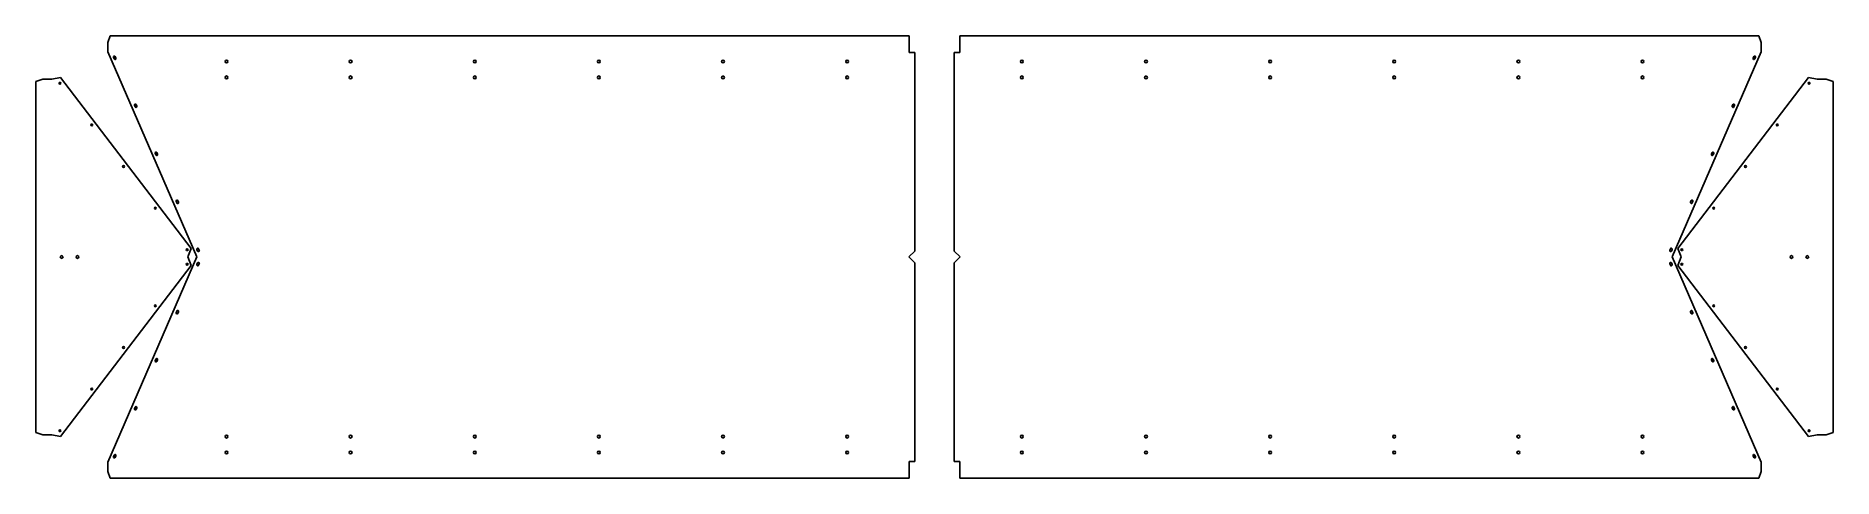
# Model space of a CAD drawing. Header units: millimetres. Extents: x -182 to 4360, y -560 to 560.
import ezdxf

# ---------------------------------------------------------------- set-up
doc = ezdxf.new("R2010")
doc.units = ezdxf.units.MM

msp = doc.modelspace()

# ---------------------------------------------------------------- linework, layer by layer
for p, q in [((6, 559.6193), (0, 542.6193)), ((2025, 559.6193), (6, 559.6193)), ((2025, 517.6193), (2025, 559.6193)), ((2153, 559.6193), (2153, 517.6193)), ((4172, 559.6193), (2153, 559.6193)), ((4178, 542.6193), (4172, 559.6193)), ((0, 542.6193), (0, 519.6193)), ((0, 519.6193), (225.1406, 0)), ((16.3234, 501.4389), (14.5343, 505.568)), ((20.4525, 503.2279), (18.6634, 507.357)), ((2039, 517.6193), (2025, 517.6193)), ((2039, 15), (2039, 517.6193)), ((2153, 517.6193), (2139, 517.6193)), ((2139, 517.6193), (2139, 15)), ((3952.8594, 0), (4178, 519.6193)), ((4157.5475, 503.2279), (4159.3366, 507.357)), ((4161.6766, 501.4389), (4163.4657, 505.568)), ((4178, 519.6193), (4178, 542.6193)), ((-119.4252, 454.1868), (-141.5967, 450.2774)), ((210.7576, 21.2755), (-119.4252, 454.1868)), ((4297.4252, 454.1868), (3967.2424, 21.2755)), ((4319.5967, 450.2774), (4297.4252, 454.1868)), ((-164.5967, 450.2774), (-181.5967, 444.2774)), ((-181.5967, 444.2774), (-181.5967, -444.2774)), ((-141.5967, 450.2774), (-164.5967, 450.2774)), ((4342.5967, 450.2774), (4319.5967, 450.2774)), ((4359.5967, 444.2774), (4342.5967, 450.2774)), ((4359.5967, -444.2774), (4359.5967, 444.2774)), ((69.0009, 379.8604), (67.2119, 383.9895)), ((73.13, 381.6494), (71.3409, 385.7785)), ((4104.87, 381.6494), (4106.6591, 385.7785)), ((4108.9991, 379.8604), (4110.7881, 383.9895)), ((121.6784, 258.2819), (119.8894, 262.411)), ((125.8075, 260.071), (124.0185, 264.2)), ((4052.1925, 260.071), (4053.9815, 264.2)), ((4056.3216, 258.2819), (4058.1106, 262.411)), ((174.356, 136.7034), (172.5669, 140.8325)), ((178.485, 138.4925), (176.696, 142.6215)), ((3999.515, 138.4925), (4001.304, 142.6215)), ((4003.644, 136.7034), (4005.4331, 140.8325)), ((225.1406, 0), (0, -519.6193)), ((201.8312, 0), (210.7576, 21.2755)), ((210.7576, -21.2755), (201.8312, 0)), ((227.0335, 15.1249), (225.2444, 19.254)), ((231.1626, 16.914), (229.3735, 21.0431)), ((2024, 0), (2039, 15)), ((2039, -15), (2024, 0)), ((2139, 15), (2154, 0)), ((2154, 0), (2139, -15)), ((3946.8374, 16.914), (3948.6265, 21.0431)), ((3950.9665, 15.1249), (3952.7556, 19.254)), ((4178, -519.6193), (3952.8594, 0)), ((3967.2424, 21.2755), (3976.1688, 0)), ((3976.1688, 0), (3967.2424, -21.2755)), ((-119.4252, -454.1868), (210.7576, -21.2755)), ((227.0335, -15.1249), (225.2444, -19.254)), ((231.1626, -16.914), (229.3735, -21.0431)), ((2039, -517.6193), (2039, -15)), ((2139, -15), (2139, -517.6193)), ((3946.8374, -16.914), (3948.6265, -21.0431)), ((3950.9665, -15.1249), (3952.7556, -19.254)), ((3967.2424, -21.2755), (4297.4252, -454.1868)), ((174.356, -136.7034), (172.5669, -140.8325)), ((178.485, -138.4925), (176.696, -142.6215)), ((3999.515, -138.4925), (4001.304, -142.6215)), ((4003.644, -136.7034), (4005.4331, -140.8325)), ((121.6784, -258.2819), (119.8894, -262.411)), ((125.8075, -260.071), (124.0185, -264.2)), ((4052.1925, -260.071), (4053.9815, -264.2)), ((4056.3216, -258.2819), (4058.1106, -262.411)), ((69.0009, -379.8604), (67.2119, -383.9895)), ((73.13, -381.6494), (71.3409, -385.7785)), ((4104.87, -381.6494), (4106.6591, -385.7785)), ((4108.9991, -379.8604), (4110.7881, -383.9895)), ((-181.5967, -444.2774), (-164.5967, -450.2774)), ((-164.5967, -450.2774), (-141.5967, -450.2774)), ((-141.5967, -450.2774), (-119.4252, -454.1868)), ((4297.4252, -454.1868), (4319.5967, -450.2774)), ((4319.5967, -450.2774), (4342.5967, -450.2774)), ((4342.5967, -450.2774), (4359.5967, -444.2774)), ((0, -519.6193), (0, -542.6193)), ((0, -542.6193), (6, -559.6193)), ((16.3234, -501.4389), (14.5343, -505.568)), ((20.4525, -503.2279), (18.6634, -507.357)), ((2025, -559.6193), (2025, -517.6193)), ((2025, -517.6193), (2039, -517.6193)), ((2139, -517.6193), (2153, -517.6193)), ((2153, -517.6193), (2153, -559.6193)), ((4157.5475, -503.2279), (4159.3366, -507.357)), ((4161.6766, -501.4389), (4163.4657, -505.568)), ((4172, -559.6193), (4178, -542.6193)), ((4178, -542.6193), (4178, -519.6193)), ((6, -559.6193), (2025, -559.6193)), ((2153, -559.6193), (4172, -559.6193))]:
    msp.add_line(p, q)
for centre, radius in [((300, 494.6193), 3.5), ((300, 454.6193), 3.5), ((613.6364, 494.6193), 3.5), ((613.6364, 454.6193), 3.5), ((927.2727, 494.6193), 3.5), ((927.2727, 454.6193), 3.5), ((1240.9091, 494.6193), 3.5), ((1240.9091, 454.6193), 3.5), ((1554.5455, 494.6193), 3.5), ((1554.5455, 454.6193), 3.5), ((1868.1818, 494.6193), 3.5), ((1868.1818, 454.6193), 3.5), ((2309.8182, 494.6193), 3.5), ((2309.8182, 454.6193), 3.5), ((2623.4545, 494.6193), 3.5), ((2623.4545, 454.6193), 3.5), ((2937.0909, 494.6193), 3.5), ((2937.0909, 454.6193), 3.5), ((3250.7273, 494.6193), 3.5), ((3250.7273, 454.6193), 3.5), ((3564.3636, 494.6193), 3.5), ((3564.3636, 454.6193), 3.5), ((3878, 494.6193), 3.5), ((3878, 454.6193), 3.5), ((-120.9577, 439.7066), 2.25), ((4298.9577, 439.7066), 2.25), ((-40.6038, 334.3525), 2.25), ((4218.6038, 334.3525), 2.25), ((39.7501, 228.9983), 2.25), ((4138.2499, 228.9983), 2.25), ((120.1041, 123.6442), 2.25), ((4057.8959, 123.6442), 2.25), ((-116.5967, 0), 3.5), ((-76.5967, 0), 3.5), ((200.458, 18.2901), 2.25), ((3977.542, 18.2901), 2.25), ((4254.5967, 0), 3.5), ((4294.5967, 0), 3.5), ((200.458, -18.2901), 2.25), ((3977.542, -18.2901), 2.25), ((120.1041, -123.6442), 2.25), ((4057.8959, -123.6442), 2.25), ((39.7501, -228.9983), 2.25), ((4138.2499, -228.9983), 2.25), ((-40.6038, -334.3525), 2.25), ((4218.6038, -334.3525), 2.25), ((-120.9577, -439.7066), 2.25), ((300, -454.6193), 3.5), ((613.6364, -454.6193), 3.5), ((927.2727, -454.6193), 3.5), ((1240.9091, -454.6193), 3.5), ((1554.5455, -454.6193), 3.5), ((1868.1818, -454.6193), 3.5), ((2309.8182, -454.6193), 3.5), ((2623.4545, -454.6193), 3.5), ((2937.0909, -454.6193), 3.5), ((3250.7273, -454.6193), 3.5), ((3564.3636, -454.6193), 3.5), ((3878, -454.6193), 3.5), ((4298.9577, -439.7066), 2.25), ((300, -494.6193), 3.5), ((613.6364, -494.6193), 3.5), ((927.2727, -494.6193), 3.5), ((1240.9091, -494.6193), 3.5), ((1554.5455, -494.6193), 3.5), ((1868.1818, -494.6193), 3.5), ((2309.8182, -494.6193), 3.5), ((2623.4545, -494.6193), 3.5), ((2937.0909, -494.6193), 3.5), ((3250.7273, -494.6193), 3.5), ((3564.3636, -494.6193), 3.5), ((3878, -494.6193), 3.5)]:
    msp.add_circle(centre, radius)
for centre, start, end in [((16.5989, 506.4625), 23.4261, 203.4261), ((18.3879, 502.3334), 203.4261, 23.4261), ((4159.6121, 502.3334), 156.5739, 336.5739), ((4161.4011, 506.4625), 336.5739, 156.5739), ((69.2764, 384.884), 23.4261, 203.4261), ((71.0655, 380.7549), 203.4261, 23.4261), ((4106.9345, 380.7549), 156.5739, 336.5739), ((4108.7236, 384.884), 336.5739, 156.5739), ((121.9539, 263.3055), 23.4261, 203.4261), ((123.743, 259.1764), 203.4261, 23.4261), ((4054.257, 259.1764), 156.5739, 336.5739), ((4056.0461, 263.3055), 336.5739, 156.5739), ((174.6315, 141.727), 23.4261, 203.4261), ((176.4205, 137.5979), 203.4261, 23.4261), ((4001.5795, 137.5979), 156.5739, 336.5739), ((4003.3685, 141.727), 336.5739, 156.5739), ((227.309, 20.1485), 23.4261, 203.4261), ((229.098, 16.0195), 203.4261, 23.4261), ((3948.902, 16.0195), 156.5739, 336.5739), ((3950.691, 20.1485), 336.5739, 156.5739), ((227.309, -20.1485), 156.5739, 336.5739), ((229.098, -16.0195), 336.5739, 156.5739), ((3948.902, -16.0195), 23.4261, 203.4261), ((3950.691, -20.1485), 203.4261, 23.4261), ((176.4205, -137.5979), 336.5739, 156.5739), ((4001.5795, -137.5979), 23.4261, 203.4261), ((174.6315, -141.727), 156.5739, 336.5739), ((4003.3685, -141.727), 203.4261, 23.4261), ((121.9539, -263.3055), 156.5739, 336.5739), ((123.743, -259.1764), 336.5739, 156.5739), ((4054.257, -259.1764), 23.4261, 203.4261), ((4056.0461, -263.3055), 203.4261, 23.4261), ((69.2764, -384.884), 156.5739, 336.5739), ((71.0655, -380.7549), 336.5739, 156.5739), ((4106.9345, -380.7549), 23.4261, 203.4261), ((4108.7236, -384.884), 203.4261, 23.4261), ((16.5989, -506.4625), 156.5739, 336.5739), ((18.3879, -502.3334), 336.5739, 156.5739), ((4159.6121, -502.3334), 23.4261, 203.4261), ((4161.4011, -506.4625), 203.4261, 23.4261)]:
    msp.add_arc(centre, 2.25, start, end)

doc.saveas('drawing.dxf')
